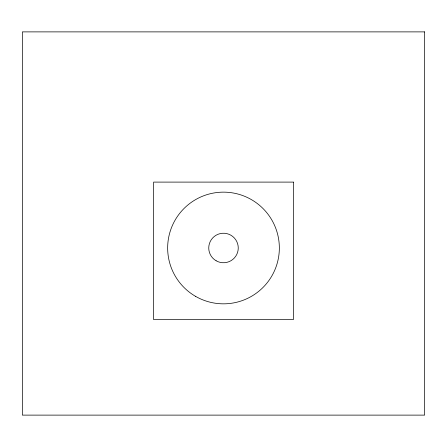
<?xml version="1.0" encoding="UTF-8"?>
<svg xmlns="http://www.w3.org/2000/svg" width="447" height="447" viewBox="0 0 447 447"><rect width="100%" height="100%" fill="white"/><g stroke="black" fill="none" stroke-linecap="round" stroke-linejoin="round"><path stroke-width="0.67" d="M424.65 31.882L22.35 31.882L22.35 415.118L424.65 415.118L424.65 31.882M293.383 182.102L153.617 182.102L153.617 319.616L293.383 319.616L293.383 182.102M195.579 296.355A55.847 55.847 0 0 0 279.347 247.99A55.847 55.847 0 0 0 195.579 199.625A55.847 55.847 0 0 0 195.579 296.355M216.124 260.769A14.757 14.757 0 0 0 238.257 247.99A14.757 14.757 0 0 0 216.124 235.211A14.757 14.757 0 0 0 216.124 260.769"/></g></svg>
